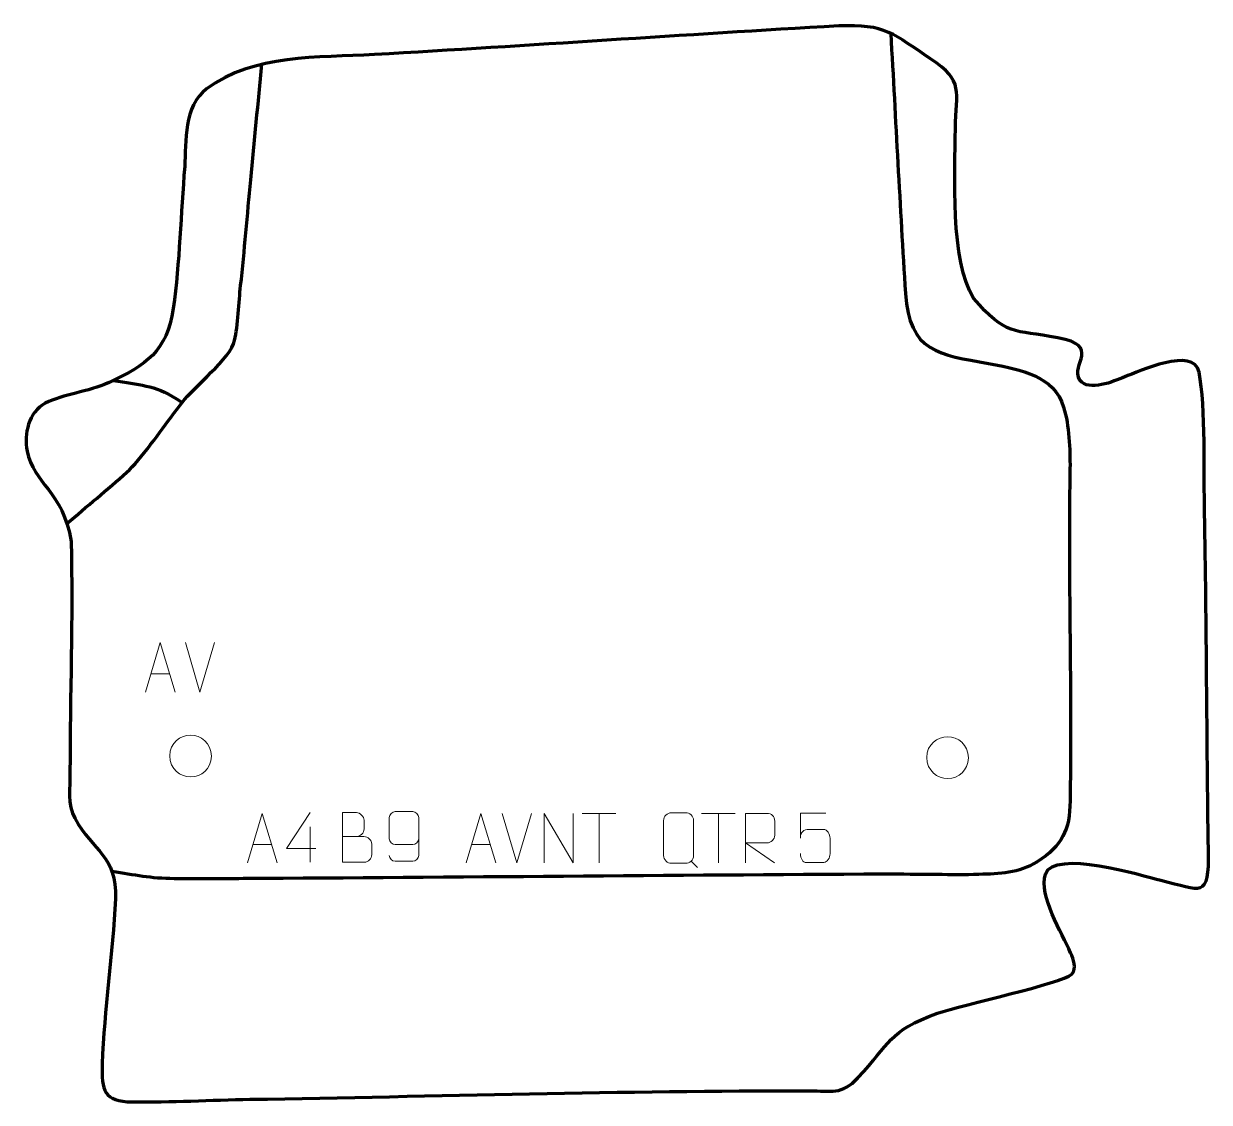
# Model space of a CAD drawing. Header units: millimetres. Extents: x -575 to 21, y 75 to 618.
import ezdxf

# ---------------------------------------------------------------- set-up
doc = ezdxf.new("R2010")
doc.units = ezdxf.units.MM
doc.header["$MEASUREMENT"] = 0
doc.layers.add('layer 2', color=7, linetype='Continuous')
doc.layers.add('layer 3', color=7, linetype='Continuous')

msp = doc.modelspace()

# ---------------------------------------------------------------- linework, layer by layer
at = {"layer": 'layer 2', "color": 140, "lineweight": 158}
for points, knots in [([(-139.4078, 612.7038), (-136.9403, 569.1326), (-134.7836, 525.5469), (-132.011, 481.993), (-132.011, 481.993), (-130.1218, 452.4077), (-115.2024, 451.2815), (-90.1922, 446.7115), (-90.1922, 446.7115), (-90.1922, 446.7115), (-88.4701, 446.3968), (-88.4701, 446.3968), (-88.4701, 446.3968), (-74.205, 443.6999), (-57.1952, 440.5835), (-52.4532, 424.8), (-52.4532, 424.8), (-49.6119, 415.3427), (-49.1797, 403.8034), (-49.261, 393.9488), (-49.261, 393.9488), (-49.261, 393.9488), (-49.2729, 392.5112), (-49.2729, 392.5112), (-49.2729, 392.5112), (-49.3406, 387.0698), (-49.4998, 381.6311), (-49.5465, 376.1898), (-49.5465, 376.1898), (-49.7569, 336.4514), (-48.8737, 296.5013), (-48.9828, 256.6786), (-48.9828, 256.6786), (-49.01, 246.7112), (-49.0765, 236.7459), (-49.1863, 226.779), (-49.1863, 226.779), (-49.3608, 212.108), (-53.1962, 204.1932), (-65.8089, 196.1577), (-65.8089, 196.1577), (-75.1303, 190.2191), (-84.462, 190.1486), (-95.1052, 189.8011), (-95.1052, 189.8011), (-102.1326, 189.5713), (-109.1541, 189.6804), (-116.1825, 189.736), (-116.1825, 189.736), (-125.103, 189.7722), (-134.0162, 189.9163), (-142.9383, 189.9032), (-142.9383, 189.9032), (-250.3222, 189.4582), (-357.7013, 188.2495), (-465.0846, 187.6849), (-465.0846, 187.6849), (-476.6394, 187.6245), (-488.1915, 187.6073), (-499.7464, 187.6533), (-499.7464, 187.6533), (-511.5801, 187.704), (-519.6663, 189.5541), (-531.0904, 191.2955)], [0, 0, 0, 0, 0.05882353, 0.05882353, 0.05882353, 0.05882353, 0.11764706, 0.11764706, 0.11764706, 0.11764706, 0.17647059, 0.17647059, 0.17647059, 0.17647059, 0.23529412, 0.23529412, 0.23529412, 0.23529412, 0.29411765, 0.29411765, 0.29411765, 0.29411765, 0.35294118, 0.35294118, 0.35294118, 0.35294118, 0.41176471, 0.41176471, 0.41176471, 0.41176471, 0.47058824, 0.47058824, 0.47058824, 0.47058824, 0.52941176, 0.52941176, 0.52941176, 0.52941176, 0.58823529, 0.58823529, 0.58823529, 0.58823529, 0.64705882, 0.64705882, 0.64705882, 0.64705882, 0.70588235, 0.70588235, 0.70588235, 0.70588235, 0.76470588, 0.76470588, 0.76470588, 0.76470588, 0.82352941, 0.82352941, 0.82352941, 0.82352941, 0.88235294, 0.88235294, 0.88235294, 0.88235294, 1, 1, 1, 1]), ([(-553.7382, 366.2549), (-543.8165, 374.7508), (-533.3195, 383.3877), (-523.6264, 392.0445), (-523.6264, 392.0445), (-516.7181, 398.2143), (-506.3592, 413.2091), (-500.2803, 421.2285), (-500.2803, 421.2285), (-498.7751, 423.2141), (-497.27, 425.1998), (-495.7648, 427.1854), (-495.7648, 427.1854), (-489.9008, 434.9213), (-471.3403, 449.4278), (-469.3656, 458.3332), (-469.3656, 458.3332), (-467.7712, 465.5237), (-467.2596, 477.9027), (-466.3719, 485.8905), (-466.3719, 485.8905), (-464.4037, 503.5999), (-462.9674, 521.3744), (-461.2748, 539.1127), (-461.2748, 539.1127), (-459.4083, 558.4661), (-457.5515, 577.8206), (-455.7046, 597.1759)], [0, 0, 0, 0, 0.125, 0.125, 0.125, 0.125, 0.25, 0.25, 0.25, 0.25, 0.375, 0.375, 0.375, 0.375, 0.5, 0.5, 0.5, 0.5, 0.625, 0.625, 0.625, 0.625, 0.75, 0.75, 0.75, 0.75, 1, 1, 1, 1]), ([(-530.2884, 438.2483), (-517.4657, 435.9358), (-509.9686, 436.1097), (-498.5784, 428.9532), (-498.5784, 428.9532), (-498.5784, 428.9532), (-495.7648, 427.1854), (-495.7648, 427.1854)], [0, 0, 0, 0, 0.33333333, 0.33333333, 0.33333333, 0.33333333, 1, 1, 1, 1])]:
    msp.add_open_spline(points, degree=3, knots=knots, dxfattribs=at)
at = {"layer": 'layer 2', "color": 250, "lineweight": 9}
for points, knots in [([(-428.5023, 202.9219), (-428.5023, 202.9219), (-443.324, 202.9219), (-443.324, 202.9219), (-443.324, 202.9219), (-443.324, 202.9219), (-431.4464, 220.9924), (-431.4464, 220.9924)], [0, 0, 0, 0, 0.33333333, 0.33333333, 0.33333333, 0.33333333, 1, 1, 1, 1]), ([(-415.2006, 208.8811), (-411.562, 208.8815), (-407.9749, 208.8815), (-404.3355, 208.8811), (-404.3355, 208.8811), (-402.3601, 208.8638), (-400.4365, 207.1277), (-400.4365, 205.0781), (-400.4365, 205.0781), (-400.4369, 203.9495), (-400.4369, 200.9001), (-400.4365, 199.7712), (-400.4365, 199.7712), (-400.4189, 197.9133), (-401.961, 195.8994), (-404.2825, 195.9163), (-404.2825, 195.9163), (-407.9223, 195.9167), (-411.5617, 195.9167), (-415.2006, 195.9163), (-415.2006, 195.9163), (-415.2006, 204.2346), (-415.2006, 212.5524), (-415.2006, 220.8699), (-415.2006, 220.8699), (-412.8269, 220.8699), (-410.4528, 220.8699), (-408.0786, 220.8699), (-408.0786, 220.8699), (-406.3978, 220.8875), (-404.301, 218.977), (-404.2833, 217.0146), (-404.2833, 217.0146), (-404.2837, 214.9485), (-404.2837, 214.8025), (-404.2833, 212.736), (-404.2833, 212.736), (-404.266, 210.6699), (-406.1205, 208.8638), (-408.1305, 208.8811)], [0, 0, 0, 0, 0.09090909, 0.09090909, 0.09090909, 0.09090909, 0.18181818, 0.18181818, 0.18181818, 0.18181818, 0.27272727, 0.27272727, 0.27272727, 0.27272727, 0.36363636, 0.36363636, 0.36363636, 0.36363636, 0.45454545, 0.45454545, 0.45454545, 0.45454545, 0.54545455, 0.54545455, 0.54545455, 0.54545455, 0.63636364, 0.63636364, 0.63636364, 0.63636364, 0.72727273, 0.72727273, 0.72727273, 0.72727273, 0.81818182, 0.81818182, 0.81818182, 0.81818182, 1, 1, 1, 1]), ([(-391.6131, 199.3877), (-391.589, 198.0482), (-390.2328, 196.3949), (-388.6609, 196.4293), (-388.6609, 196.4293), (-385.6761, 196.4296), (-382.6909, 196.4296), (-379.7055, 196.4293), (-379.7055, 196.4293), (-378.4864, 196.4143), (-376.7582, 197.8519), (-376.7532, 199.3877), (-376.7532, 199.3877), (-376.7535, 205.7481), (-376.7535, 212.1089), (-376.7532, 218.4697), (-376.7532, 218.4697), (-376.7579, 219.6326), (-378.4864, 221.4037), (-379.7055, 221.4281), (-379.7055, 221.4281), (-382.6909, 221.4278), (-385.6761, 221.4278), (-388.6609, 221.4281), (-388.6609, 221.4281), (-389.939, 221.3843), (-391.6087, 219.7698), (-391.6131, 218.4697), (-391.6131, 218.4697), (-391.6131, 214.8863), (-391.6131, 211.3033), (-391.6131, 207.7205), (-391.6131, 207.7205), (-391.5746, 206.2423), (-389.9919, 204.8094), (-388.6609, 204.8115), (-388.6609, 204.8115), (-385.6761, 204.8112), (-382.6909, 204.8112), (-379.7055, 204.8115), (-379.7055, 204.8115), (-378.376, 204.8065), (-376.733, 206.3137), (-376.7747, 207.7423)], [0, 0, 0, 0, 0.08333333, 0.08333333, 0.08333333, 0.08333333, 0.16666667, 0.16666667, 0.16666667, 0.16666667, 0.25, 0.25, 0.25, 0.25, 0.33333333, 0.33333333, 0.33333333, 0.33333333, 0.41666667, 0.41666667, 0.41666667, 0.41666667, 0.5, 0.5, 0.5, 0.5, 0.58333333, 0.58333333, 0.58333333, 0.58333333, 0.66666667, 0.66666667, 0.66666667, 0.66666667, 0.75, 0.75, 0.75, 0.75, 0.83333333, 0.83333333, 0.83333333, 0.83333333, 1, 1, 1, 1]), ([(-249.691, 220.7924), (-247.3232, 220.7924), (-244.9552, 220.7924), (-242.5872, 220.7924), (-242.5872, 220.7924), (-240.6054, 220.8286), (-238.5781, 219.3101), (-238.551, 216.8285), (-238.551, 216.8285), (-238.5513, 210.9779), (-238.5513, 205.127), (-238.551, 199.2756), (-238.551, 199.2756), (-238.6932, 196.9103), (-240.4007, 195.404), (-242.5872, 195.393), (-242.5872, 195.393), (-244.9612, 195.3935), (-247.335, 195.3935), (-249.7085, 195.393), (-249.7085, 195.393), (-251.6684, 195.2858), (-253.6762, 197.2043), (-253.6647, 199.258), (-253.6647, 199.258), (-253.6644, 205.132), (-253.6644, 211.0058), (-253.6647, 216.8792), (-253.6647, 216.8792), (-253.6604, 219.0558), (-251.8822, 220.8061), (-249.691, 220.7924)], [0, 0, 0, 0, 0.11111111, 0.11111111, 0.11111111, 0.11111111, 0.22222222, 0.22222222, 0.22222222, 0.22222222, 0.33333333, 0.33333333, 0.33333333, 0.33333333, 0.44444444, 0.44444444, 0.44444444, 0.44444444, 0.55555556, 0.55555556, 0.55555556, 0.55555556, 0.66666667, 0.66666667, 0.66666667, 0.66666667, 0.77777778, 0.77777778, 0.77777778, 0.77777778, 1, 1, 1, 1]), ([(-171.9903, 220.6973), (-171.9903, 220.6973), (-184.842, 220.6973), (-184.842, 220.6973), (-184.842, 220.6973), (-184.8417, 216.4667), (-184.8417, 212.2358), (-184.842, 208.0046), (-184.842, 208.0046), (-184.8423, 211.3147), (-183.2113, 212.3865), (-180.3993, 212.447), (-180.3993, 212.447), (-177.9597, 212.4473), (-175.5202, 212.4473), (-173.081, 212.447), (-173.081, 212.447), (-171.4312, 212.4538), (-169.9563, 210.0733), (-169.9278, 208.0046), (-169.9278, 208.0046), (-169.9281, 205.4173), (-169.9281, 202.8297), (-169.9278, 200.242), (-169.9278, 200.242), (-169.8816, 198.2826), (-171.381, 195.8463), (-173.0069, 195.7878), (-173.0069, 195.7878), (-174.9634, 195.7881), (-179.8584, 195.7881), (-181.8154, 195.7878), (-181.8154, 195.7878), (-183.6609, 195.779), (-184.768, 197.7438), (-184.7888, 200.2949)], [0, 0, 0, 0, 0.1, 0.1, 0.1, 0.1, 0.2, 0.2, 0.2, 0.2, 0.3, 0.3, 0.3, 0.3, 0.4, 0.4, 0.4, 0.4, 0.5, 0.5, 0.5, 0.5, 0.6, 0.6, 0.6, 0.6, 0.7, 0.7, 0.7, 0.7, 0.8, 0.8, 0.8, 0.8, 1, 1, 1, 1]), ([(-462.9058, 195.5619), (-462.9058, 195.5619), (-455.5348, 220.5154), (-455.5348, 220.5154), (-455.5348, 220.5154), (-455.5348, 220.5154), (-447.9649, 195.5619), (-447.9649, 195.5619)], [0, 0, 0, 0, 0.33333333, 0.33333333, 0.33333333, 0.33333333, 1, 1, 1, 1]), ([(-352.9058, 195.5619), (-352.9058, 195.5619), (-345.5348, 220.5154), (-345.5348, 220.5154), (-345.5348, 220.5154), (-345.5348, 220.5154), (-337.9649, 195.5619), (-337.9649, 195.5619)], [0, 0, 0, 0, 0.33333333, 0.33333333, 0.33333333, 0.33333333, 1, 1, 1, 1]), ([(-313.7626, 195.5619), (-313.7626, 195.5619), (-313.7626, 220.5154), (-313.7626, 220.5154), (-313.7626, 220.5154), (-313.7626, 220.5154), (-299.1078, 195.5619), (-299.1078, 195.5619), (-299.1078, 195.5619), (-299.1078, 195.5619), (-299.1078, 220.5154), (-299.1078, 220.5154)], [0, 0, 0, 0, 0.25, 0.25, 0.25, 0.25, 0.5, 0.5, 0.5, 0.5, 1, 1, 1, 1]), ([(-212.4397, 195.5619), (-212.4397, 195.5619), (-212.4397, 220.5154), (-212.4397, 220.5154), (-212.4397, 220.5154), (-208.8449, 220.5154), (-205.2494, 220.5154), (-201.6542, 220.5154), (-201.6542, 220.5154), (-199.3289, 220.4777), (-197.7716, 218.9877), (-197.7757, 216.6213), (-197.7757, 216.6213), (-197.7761, 214.5858), (-197.7761, 211.5264), (-197.7757, 209.4904), (-197.7757, 209.4904), (-197.7822, 207.6149), (-199.5945, 205.6731), (-201.604, 205.654), (-201.604, 205.654), (-201.604, 205.654), (-212.4397, 205.654), (-212.4397, 205.654), (-212.4397, 205.654), (-212.4397, 205.654), (-197.785, 195.5619), (-197.785, 195.5619)], [0, 0, 0, 0, 0.125, 0.125, 0.125, 0.125, 0.25, 0.25, 0.25, 0.25, 0.375, 0.375, 0.375, 0.375, 0.5, 0.5, 0.5, 0.5, 0.625, 0.625, 0.625, 0.625, 0.75, 0.75, 0.75, 0.75, 1, 1, 1, 1])]:
    msp.add_open_spline(points, degree=3, knots=knots, dxfattribs=at)
for points in [[(-327.4353, 195.5618), (-327.4353, 195.5618), (-334.7571, 220.5154), (-334.7571, 220.5154)], [(-320.1134, 220.5154), (-320.1134, 220.5154), (-327.4352, 195.5618), (-327.4352, 195.5618)], [(-294.6014, 220.4919), (-294.6014, 220.4919), (-277.6142, 220.4919), (-277.6142, 220.4919)], [(-286.1076, 195.5619), (-286.1076, 195.5619), (-286.1076, 220.5154), (-286.1076, 220.5154)], [(-234.6014, 220.4919), (-234.6014, 220.4919), (-217.6142, 220.4919), (-217.6142, 220.4919)], [(-226.1076, 195.5619), (-226.1076, 195.5619), (-226.1076, 220.5154), (-226.1076, 220.5154)], [(-431.4464, 213.683), (-431.4464, 213.683), (-431.4464, 196.0183), (-431.4464, 196.0183)], [(-460.1832, 204.8113), (-460.1832, 204.8113), (-450.6875, 204.8113), (-450.6875, 204.8113)], [(-350.1832, 204.8113), (-350.1832, 204.8113), (-340.6875, 204.8113), (-340.6875, 204.8113)], [(-239.7609, 196.491), (-239.7609, 196.491), (-236.5507, 193.2841), (-236.5507, 193.2841)]]:
    msp.add_open_spline(points, degree=3, dxfattribs=at)
at = {"layer": 'layer 3', "color": 242, "lineweight": 158}
msp.add_open_spline([(-97.7374, 479.648), (-81.5042, 460.3499), (-77.7526, 463.8404), (-55.4261, 459.6625), (-55.4261, 459.6625), (-33.0824, 455.4813), (-49.3051, 446.6161), (-44.3509, 438.3406), (-44.3509, 438.3406), (-39.5501, 432.3817), (-27.4366, 437.7623), (-21.7229, 439.9865), (-21.7229, 439.9865), (-14.6486, 442.8342), (13.1224, 455.3631), (15.6508, 442.4306), (15.6508, 442.4306), (19.1227, 424.6717), (18.0223, 390.704), (18.3909, 371.5269), (18.3909, 371.5269), (19.5501, 315.0104), (19.4561, 258.5588), (20.3808, 202.0947), (20.3808, 202.0947), (20.7962, 176.7683), (17.032, 182.1341), (-3.591, 186.8908), (-3.591, 186.8908), (-13.3133, 189.3502), (-57.3153, 202.7457), (-61.6136, 189.9579), (-61.6136, 189.9579), (-65.2365, 179.1794), (-53.1083, 160.1809), (-48.9551, 150.3959), (-48.9551, 150.3959), (-47.4722, 146.902), (-45.8756, 142.9364), (-48.2916, 139.5828), (-48.2916, 139.5828), (-53.5227, 135.0459), (-103.2718, 124.3033), (-115.8361, 120.0711), (-115.8361, 120.0711), (-141.048, 110.7384), (-139.3695, 105.0473), (-155.8941, 87.5661), (-155.8941, 87.5661), (-164.2597, 78.7162), (-168.97, 81.01), (-180.4931, 81.0308), (-180.4931, 81.0308), (-273.887, 81.1435), (-368.1848, 78.2232), (-461.6631, 76.7209), (-461.6631, 76.7209), (-481.1345, 76.383), (-501.6071, 75.2316), (-520.92, 75.4217), (-520.92, 75.4217), (-535.1147, 75.5613), (-536.3779, 81.162), (-535.9521, 94.5374), (-535.9521, 94.5374), (-535.0864, 121.7349), (-530.5793, 149.9792), (-529.2886, 177.5838), (-529.2886, 177.5838), (-528.6885, 199.5301), (-540.3497, 201.0351), (-549.8022, 218.0498), (-549.8022, 218.0498), (-553.5036, 224.7124), (-552.1726, 233.6555), (-552.1827, 241.2907), (-552.1827, 241.2907), (-552.2339, 279.7631), (-550.6582, 318.9727), (-551.6149, 357.2762), (-551.6149, 357.2762), (-555.6845, 382.6343), (-570.6024, 386.3469), (-573.7799, 402.7328), (-573.7799, 402.7328), (-575.4562, 411.3777), (-572.9795, 422.146), (-564.6753, 426.7443), (-564.6753, 426.7443), (-555.403, 431.4607), (-543.3283, 432.2343), (-532.4674, 437.2076), (-532.4674, 437.2076), (-513.6982, 446.0901), (-503.5554, 452.712), (-500.2873, 474.3705), (-500.2873, 474.3705), (-496.9977, 497.4649), (-496.446, 522.2561), (-494.5005, 545.7222), (-494.5005, 545.7222), (-493.7641, 558.5237), (-494.9719, 576.1826), (-483.5899, 584.7889), (-483.5899, 584.7889), (-459.4684, 602.4898), (-427.6678, 600.4687), (-398.9837, 602.0835), (-398.9837, 602.0835), (-321.1361, 606.4753), (-243.3339, 612.0678), (-165.5237, 616.474), (-165.5237, 616.474), (-142.0694, 617.5954), (-137.8685, 612.2435), (-119.3544, 599.9209), (-119.3544, 599.9209), (-102.0846, 588.4264), (-106.7568, 583.9327), (-106.9074, 564.7125), (-106.9074, 564.7125), (-107.0802, 542.6669), (-109.5686, 497.8882), (-97.7374, 479.648)], degree=3, knots=[0, 0, 0, 0, 0.03125, 0.03125, 0.03125, 0.03125, 0.0625, 0.0625, 0.0625, 0.0625, 0.09375, 0.09375, 0.09375, 0.09375, 0.125, 0.125, 0.125, 0.125, 0.15625, 0.15625, 0.15625, 0.15625, 0.1875, 0.1875, 0.1875, 0.1875, 0.21875, 0.21875, 0.21875, 0.21875, 0.25, 0.25, 0.25, 0.25, 0.28125, 0.28125, 0.28125, 0.28125, 0.3125, 0.3125, 0.3125, 0.3125, 0.34375, 0.34375, 0.34375, 0.34375, 0.375, 0.375, 0.375, 0.375, 0.40625, 0.40625, 0.40625, 0.40625, 0.4375, 0.4375, 0.4375, 0.4375, 0.46875, 0.46875, 0.46875, 0.46875, 0.5, 0.5, 0.5, 0.5, 0.53125, 0.53125, 0.53125, 0.53125, 0.5625, 0.5625, 0.5625, 0.5625, 0.59375, 0.59375, 0.59375, 0.59375, 0.625, 0.625, 0.625, 0.625, 0.65625, 0.65625, 0.65625, 0.65625, 0.6875, 0.6875, 0.6875, 0.6875, 0.71875, 0.71875, 0.71875, 0.71875, 0.75, 0.75, 0.75, 0.75, 0.78125, 0.78125, 0.78125, 0.78125, 0.8125, 0.8125, 0.8125, 0.8125, 0.84375, 0.84375, 0.84375, 0.84375, 0.875, 0.875, 0.875, 0.875, 0.90625, 0.90625, 0.90625, 0.90625, 0.9375, 0.9375, 0.9375, 0.9375, 1, 1, 1, 1], dxfattribs=at)
at = {"layer": 'layer 3', "color": 250, "lineweight": 9}
for points, knots in [([(-514.1585, 281.4298), (-514.1585, 281.4298), (-506.7875, 306.3833), (-506.7875, 306.3833), (-506.7875, 306.3833), (-506.7875, 306.3833), (-499.2176, 281.4298), (-499.2176, 281.4298)], [0, 0, 0, 0, 0.33333333, 0.33333333, 0.33333333, 0.33333333, 1, 1, 1, 1]), ([(-502.0299, 249.4262), (-501.9592, 256.0666), (-496.6852, 259.9126), (-491.5299, 259.8156), (-491.5299, 259.8156), (-486.3746, 259.9126), (-481.1006, 255.8492), (-481.0299, 249.2088), (-481.0299, 249.2088), (-481.4001, 242.8795), (-485.842, 238.8488), (-491.5299, 238.8194), (-491.5299, 238.8194), (-496.6852, 238.7224), (-501.9592, 242.7858), (-502.0299, 249.4262)], [0, 0, 0, 0, 0.2, 0.2, 0.2, 0.2, 0.4, 0.4, 0.4, 0.4, 0.6, 0.6, 0.6, 0.6, 1, 1, 1, 1]), ([(-121.2944, 248.6325), (-121.2237, 255.2729), (-115.9497, 259.1189), (-110.7944, 259.0219), (-110.7944, 259.0219), (-105.6391, 259.1189), (-100.3651, 255.0555), (-100.2944, 248.4151), (-100.2944, 248.4151), (-100.6646, 242.0858), (-105.1065, 238.0551), (-110.7944, 238.0257), (-110.7944, 238.0257), (-115.9497, 237.9287), (-121.2237, 241.9921), (-121.2944, 248.6325)], [0, 0, 0, 0, 0.2, 0.2, 0.2, 0.2, 0.4, 0.4, 0.4, 0.4, 0.6, 0.6, 0.6, 0.6, 1, 1, 1, 1])]:
    msp.add_open_spline(points, degree=3, knots=knots, dxfattribs=at)
for points in [[(-486.799, 281.4225), (-486.799, 281.4225), (-494.1208, 306.3761), (-494.1208, 306.3761)], [(-479.4771, 306.3761), (-479.4771, 306.3761), (-486.7989, 281.4225), (-486.7989, 281.4225)], [(-511.4359, 290.6792), (-511.4359, 290.6792), (-501.9402, 290.6792), (-501.9402, 290.6792)]]:
    msp.add_open_spline(points, degree=3, dxfattribs=at)

doc.saveas('drawing.dxf')
